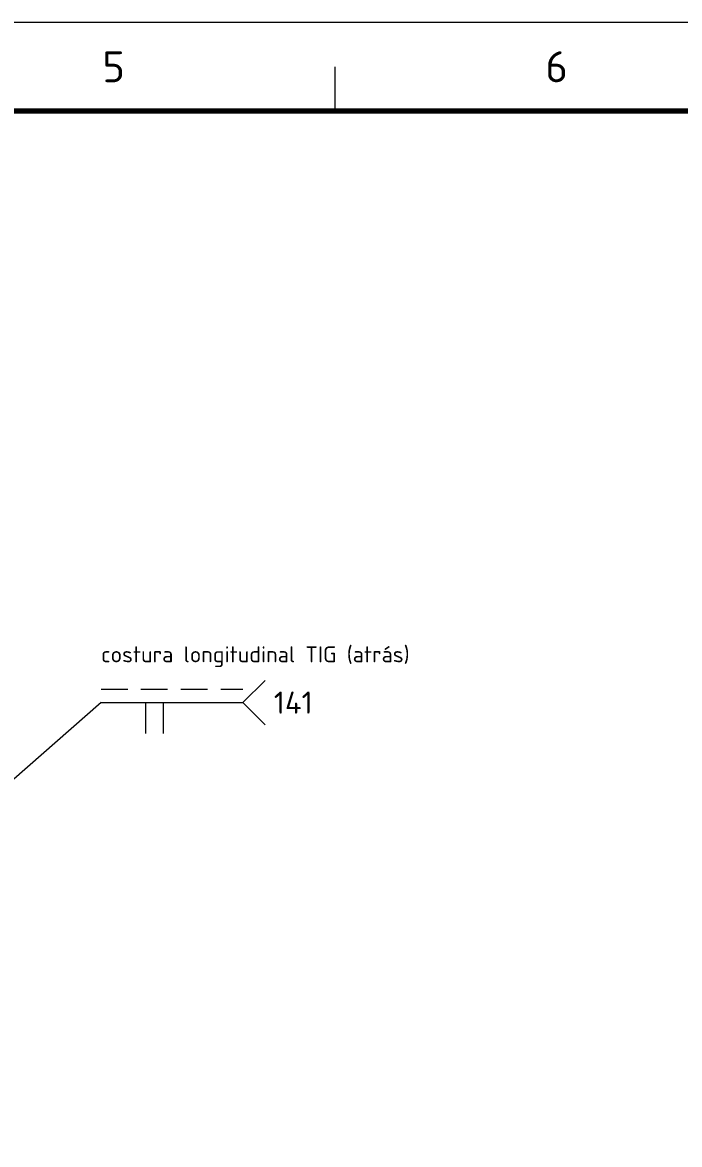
# Model space of a CAD drawing. Header units: millimetres. Extents: x 0 to 2208, y 0 to 420.
# Drawn here: x 224.7 to 298.9, y 170.4 to 297 of the extents above; entities that cross this region are included whole.
import ezdxf
from ezdxf.enums import TextEntityAlignment as Align

# ---------------------------------------------------------------- set-up
doc = ezdxf.new("R2010")
doc.units = ezdxf.units.MM
doc.linetypes.add('ISO02-TRAZOS', pattern=[4.5, 3, -1.5])
for name, color, linetype, lineweight in [('06-TEXTO', 7, 'CONTINUOUS', 25), ('07-RECUADRO', 7, 'CONTINUOUS', 70), ('08-FINA', 5, 'CONTINUOUS', 18), ('12-SOLDADURA', 6, 'CONTINUOUS', 18)]:
    doc.layers.add(name, color=color, linetype=linetype, lineweight=lineweight)
doc.styles.add('ISO3098', font='isocpeur.ttf')

msp = doc.modelspace()

# ---------------------------------------------------------------- linework, layer by layer
at = {"layer": '07-RECUADRO'}
msp.add_lwpolyline([(25, 10), (410, 10), (410, 287), (25, 287)], close=True, dxfattribs=at)
at = {"layer": '08-FINA'}
msp.add_line((260, 287), (260, 292), dxfattribs=at)
msp.add_lwpolyline([(0, 0), (420, 0), (420, 297), (0, 297)], close=True, dxfattribs=at)
at = {"layer": '12-SOLDADURA', "linetype": 'ISO02-TRAZOS'}
msp.add_line((233.585, 221.753), (249.585, 221.753), dxfattribs=at)
at = {"layer": '12-SOLDADURA'}
for p, q in [((249.585, 220.253), (252.085, 222.753)), ((233.585, 220.253), (217.585, 206.253)), ((233.585, 220.253), (249.585, 220.253)), ((238.585, 220.253), (238.585, 216.753)), ((240.585, 220.253), (240.585, 216.753)), ((249.585, 220.253), (252.085, 217.753))]:
    msp.add_line(p, q, dxfattribs=at)

# ---------------------------------------------------------------- texts
at = {"layer": '06-TEXTO', "style": 'ISO3098'}
for s, p in [('5', (235, 292)), ('6', (285, 292))]:
    msp.add_text(s, height=3.5, dxfattribs=at).set_placement(p, align=Align.MIDDLE_CENTER)
msp.add_text('costura longitudinal TIG (atrás)', height=1.8, dxfattribs=at).set_placement((233.585, 224.253), align=Align.BOTTOM_LEFT)
at = {"layer": '12-SOLDADURA', "style": 'ISO3098'}
msp.add_text('141', height=2.5, dxfattribs=at).set_placement((253.085, 220.253), align=Align.MIDDLE_LEFT)

doc.saveas('drawing.dxf')
